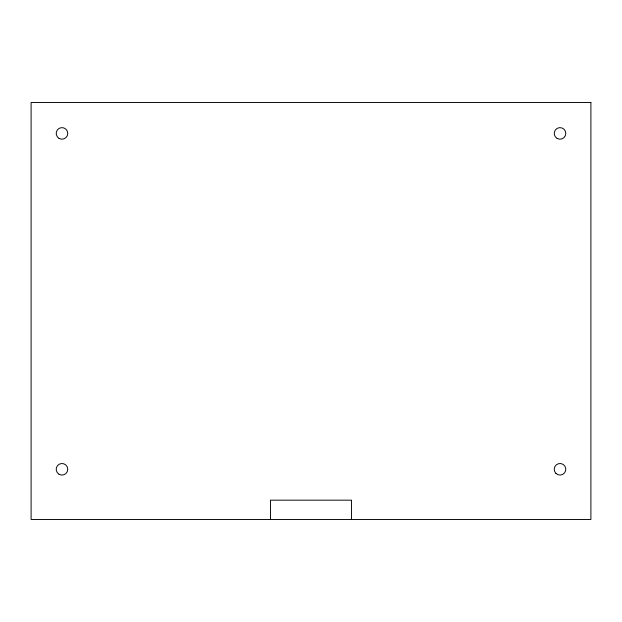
<?xml version="1.0" encoding="UTF-8"?>
<svg xmlns="http://www.w3.org/2000/svg" width="622" height="622" viewBox="0 0 622 622"><rect width="100%" height="100%" fill="white"/><g stroke="black" fill="none" stroke-linecap="round" stroke-linejoin="round"><path stroke-width="0.93" d="M351.539 519.479L351.539 500.174L270.461 500.174L270.461 519.479M590.9 102.521L31.1 102.521L31.1 519.479L590.9 519.479L590.9 102.521M557.118 138.426A5.792 5.792 0 0 0 565.802 133.411A5.792 5.792 0 0 0 557.118 128.396A5.792 5.792 0 0 0 557.118 138.426M59.09 138.426A5.792 5.792 0 0 0 67.775 133.411A5.792 5.792 0 0 0 59.09 128.396A5.792 5.792 0 0 0 59.09 138.426M555.92 473.381A5.792 5.792 0 0 0 565.608 470.784A5.792 5.792 0 0 0 558.517 463.693A5.792 5.792 0 0 0 555.92 473.381M59.09 474.306A5.792 5.792 0 0 0 67.775 469.291A5.792 5.792 0 0 0 59.09 464.276A5.792 5.792 0 0 0 59.09 474.306"/></g></svg>
